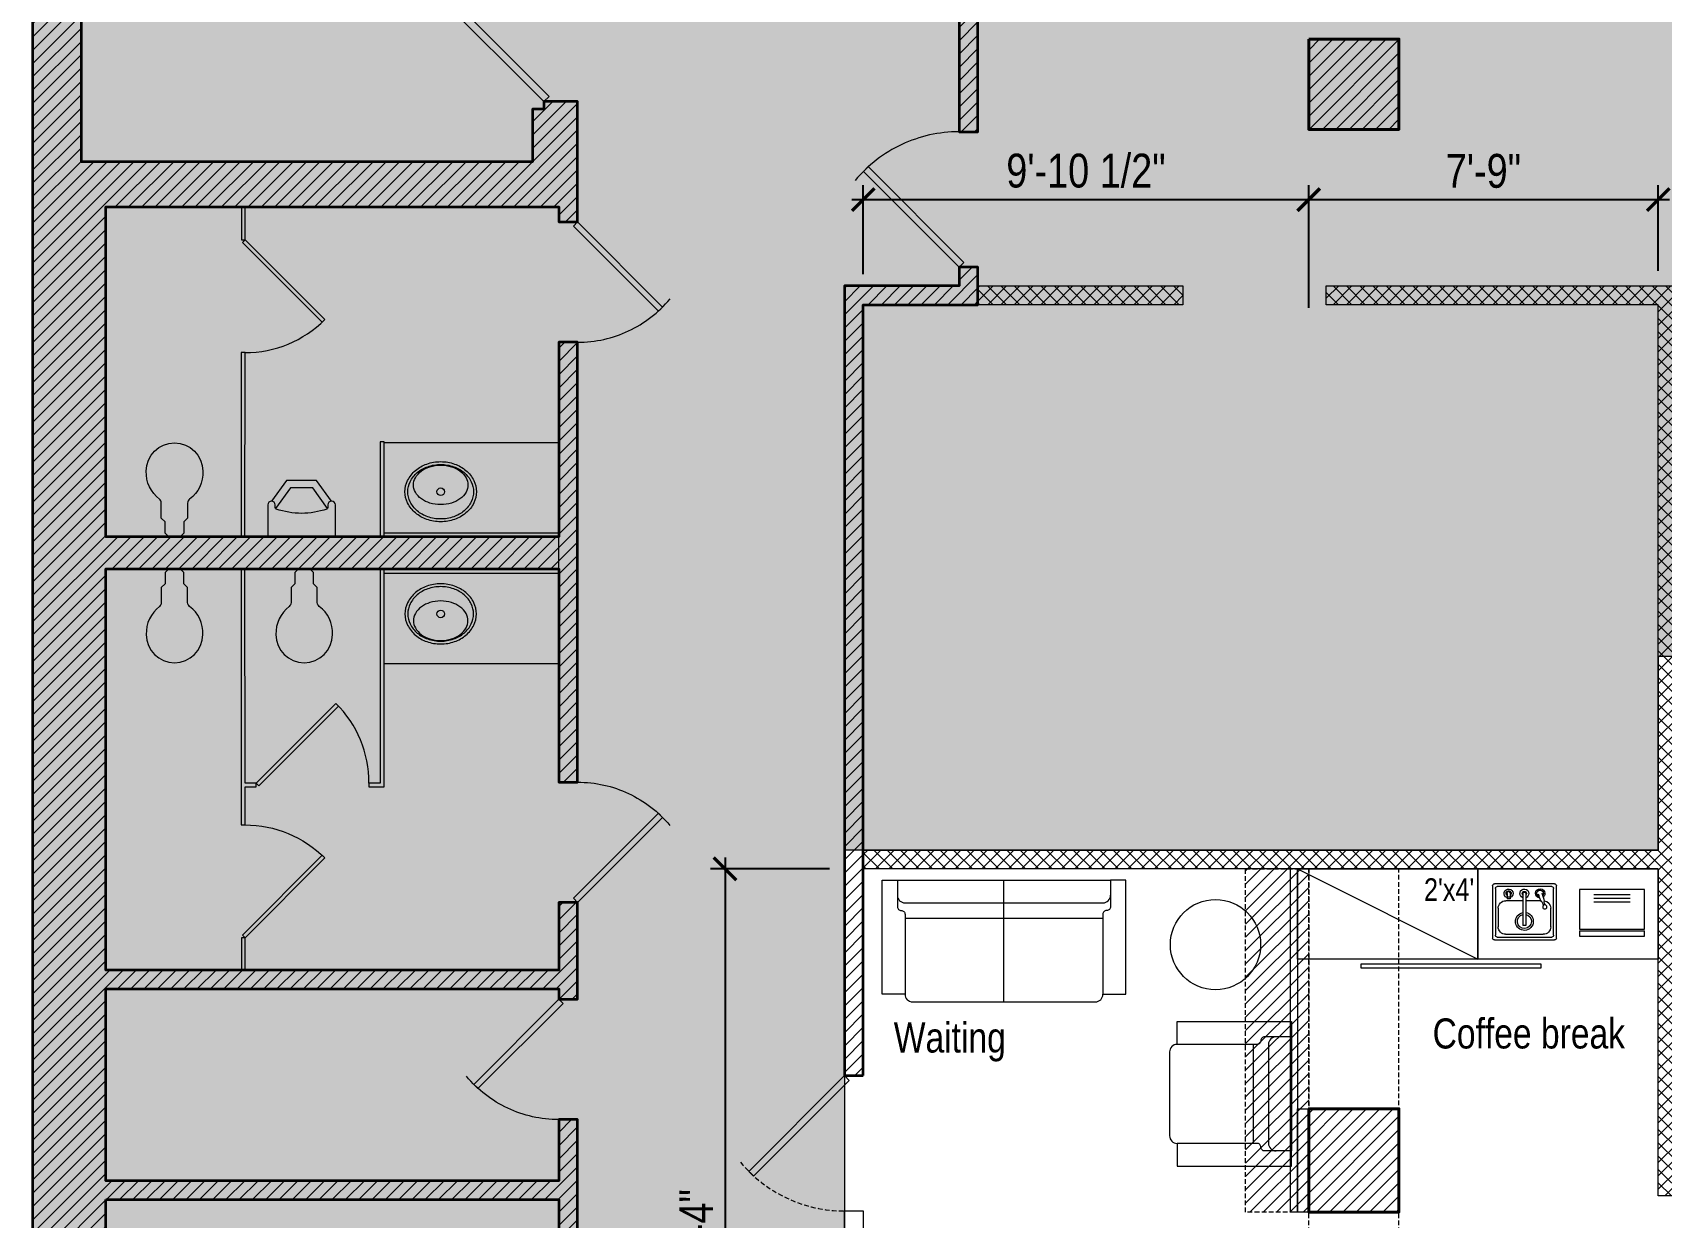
# Model space of a CAD drawing. Header units: inches. Extents: x 2034 to 6496, y 527 to 1995.
# Drawn here: x 4434.4 to 4867.8, y 1391.7 to 1706.8 of the extents above; entities that cross this region are included whole.
import ezdxf

# ---------------------------------------------------------------- set-up
doc = ezdxf.new("R2010")
doc.units = ezdxf.units.IN
doc.header["$LTSCALE"] = 5
doc.header["$MEASUREMENT"] = 0
doc.linetypes.add('HIDDEN', pattern=[0.375, 0.25, -0.125])
doc.layers.get('0').update_dxf_attribs({"linetype": 'CONTINUOUS', "lineweight": 5})
doc.layers.get('DEFPOINTS').update_dxf_attribs({"linetype": 'CONTINUOUS', "lineweight": 5})
for name, color, linetype, lineweight in [('Annotations', 8, 'CONTINUOUS', 5), ('Appliances', 140, 'CONTINUOUS', 9), ('Drywalls', 7, 'CONTINUOUS', 20), ('Framing', 142, 'CONTINUOUS', 13), ('Hatches', 8, 'CONTINUOUS', 5), ('Projections', 157, 'HIDDEN', 5), ('Structure', 7, 'CONTINUOUS', 40), ('Viewed', 156, 'CONTINUOUS', 9), ('Walls', 7, 'CONTINUOUS', 35)]:
    doc.layers.add(name, color=color, linetype=linetype, lineweight=lineweight)
doc.layers.add('Demolished', color=7, linetype='HIDDEN', lineweight=5, true_color=0xfa0000)
doc.layers.add('Zones', color=7, linetype='CONTINUOUS', lineweight=5, true_color=0xe3e3e3, transparency=0.7)
doc.styles.get("Standard").update_dxf_attribs({"font": 'arial.ttf', "width": 0.8})
doc.dimstyles.new('ARCH', dxfattribs={"dimscale": 96, "dimtxt": 0.09375, "dimasz": 0.0625, "dimexe": 0.04, "dimexo": 0.09375, "dimgap": 0.03125, "dimtad": 1, "dimdec": 5, "dimrnd": 0.0625, "dimzin": 3, "dimdsep": 46, "dimlunit": 4, "dimtxsty": 'Standard', "dimblk": 'OBLIQUE', "dimblk1": 'ARCHTICK', "dimblk2": 'ARCHTICK', "dimsah": 1, "dimcen": 0.03125, "dimdle": 0.03125, "dimclrd": 256, "dimclre": 256, "dimclrt": 256, "dimazin": 0, "dimtfac": 1, "dimtmove": 2, "dimatfit": 3, "dimldrblk": 'ARO14', "dimfxl": 0.3, "dimfxlon": 1, "dimfrac": 2, "dimarcsym": 0})
pattern_1 = [(45, (2400, 4e-14), (-1.767767, 1.767767), [])]

# ---------------------------------------------------------------- blocks, each defined once
blk = doc.blocks.new('DR1H45')
at = {"color": 0, "linetype": 'ByBlock', "lineweight": -2}
for p, q in [((-0.5, 0), (0.207, 0.707)), ((-0.465, -0.035), (0.242, 0.672)), ((0.207, 0.707), (0.242, 0.672)), ((-0.5, 0), (-0.465, -0.035))]:
    blk.add_line(p, q, dxfattribs=at)
at = {"layer": 'Projections'}
blk.add_arc((-0.5, 0), 1, 0, 50.1944, dxfattribs=at)
blk = doc.blocks.new('_ArchTick')
at = {"const_width": 0.15}
blk.add_lwpolyline([(-0.5, -0.5), (0.5, 0.5)], dxfattribs=at)
blk = doc.blocks.new('*D62')
at = {"layer": 'Annotations', "lineweight": -2, "transparency": 16777216}
for p, q in [((4655.44, 1642.61), (4655.44, 1666.25)), ((4773.94, 1633.61), (4773.94, 1666.25)), ((4652.44, 1662.41), (4776.94, 1662.41))]:
    blk.add_line(p, q, dxfattribs=at)
at = {"layer": 'DEFPOINTS', "color": 0, "transparency": 16777216}
for p in [(4773.94, 1662.41), (4655.44, 1633.61), (4773.94, 1484.41)]:
    blk.add_point(p, dxfattribs=at)
at = {"layer": 'Annotations', "lineweight": -2, "transparency": 16777216, "xscale": 6, "yscale": 6, "zscale": 6, "rotation": 180}
blk.add_blockref('_ArchTick', (4655.44, 1662.41), dxfattribs=at)
at = {"layer": 'Annotations', "lineweight": -2, "transparency": 16777216, "xscale": 6, "yscale": 6, "zscale": 6}
blk.add_blockref('_ArchTick', (4773.94, 1662.41), dxfattribs=at)
at = {"layer": 'Annotations', "transparency": 16777216, "insert": (4714.69, 1670.06), "char_height": 9, "attachment_point": 5}
blk.add_mtext('9\'-10 1/2"', dxfattribs=at)
blk = doc.blocks.new('_Oblique')
at = {"lineweight": -2}
blk.add_line((-0.5, -0.5), (0.5, 0.5), dxfattribs=at)
blk = doc.blocks.new('ARO14')
blk.add_line((0, 0), (-1.021, 0))
at = {"const_width": 0.0625}
blk.add_lwpolyline([(-0.77, 0.468), (0, 0), (-0.77, -0.468)], dxfattribs=at)
blk = doc.blocks.new('*D64')
at = {"layer": 'Annotations', "lineweight": -2, "transparency": 16777216}
for p, q in [((4618.66, 1487.41), (4618.66, 1285.41)), ((4646.44, 1484.41), (4614.82, 1484.41)), ((4646.44, 1288.41), (4614.82, 1288.41))]:
    blk.add_line(p, q, dxfattribs=at)
at = {"layer": 'DEFPOINTS', "color": 0, "transparency": 16777216}
for p in [(4655.44, 1484.41), (4618.66, 1288.41), (4655.44, 1288.41)]:
    blk.add_point(p, dxfattribs=at)
at = {"layer": 'Annotations', "lineweight": -2, "transparency": 16777216, "xscale": 6, "yscale": 6, "zscale": 6}
for p, rotation in [((4618.66, 1484.41), 90), ((4618.66, 1288.41), 270)]:
    blk.add_blockref('_ArchTick', p, dxfattribs=dict(at, rotation=rotation))
at = {"layer": 'Annotations', "transparency": 16777216, "insert": (4611.06, 1386.41), "char_height": 9, "attachment_point": 5, "rotation": 90}
blk.add_mtext('16\'-4"', dxfattribs=at)
blk = doc.blocks.new('sink')
at = {"color": 0, "linetype": 'ByBlock', "lineweight": -2}
for p, q in [((-8, 0), (8, 0)), ((-8.5, -14.43), (-8.5, -0.5)), ((-7.75, -13.68), (-7.75, -1.25)), ((-7.25, -0.75), (7.25, -0.75)), ((-0.35, -2.56), (-0.35, -11.04)), ((0.4, -2.56), (0.4, -11.04)), ((3.78, -2.56), (3.78, -4.03)), ((3.78, -3.53), (4.65, -3.53)), ((3.78, -4.03), (4.65, -4.03)), ((3.95, -2.21), (3.95, -2.03)), ((3.95, -2.03), (4.48, -2.03)), ((4.48, -2.03), (4.48, -2.22)), ((4.65, -2.56), (4.65, -4.03)), ((7.75, -1.25), (7.75, -13.68)), ((8.5, -0.5), (8.5, -14.43)), ((-7, -11.43), (-7, -6.5)), ((-4.4, -4.5), (-0.35, -4.5)), ((0.4, -4.5), (5, -4.5)), ((4.4, -4.5), (4.53, -4.5)), ((7, -6.5), (7, -11.43)), ((8.01, -14.93), (-8.01, -14.93)), ((7.26, -14.18), (-7.26, -14.18)), ((5.01, -13.43), (-5.01, -13.43))]:
    blk.add_line(p, q, dxfattribs=at)
blk.add_circle((-5.41, -6.13), 0.562, dxfattribs=at)
for centre, radius, start, end in [((-8, -0.5), 0.5, 90, 180), ((-7.25, -1.25), 0.5, 90, 180), ((-4.16, -2.56), 1.25, 274.0491, 180), ((-4.16, -2.56), 1.25, 180, 229.3004), ((-4.16, -2.56), 0.875, 285.1914, 180), ((-4.16, -2.56), 0.875, 180, 218.2315), ((-9.66, -1.63), 6, 332, 349), ((0.03, -2.56), 1.19, 289, 180), ((0.03, -2.56), 1.19, 180, 252), ((0.03, -2.56), 0.562, 0, 180), ((0.03, -2.56), 0.562, 180, 229), ((0.03, -2.56), 0.562, 180, 180.0000027777752), ((0.03, -2.56), 0.375, 0, 180), ((0.03, -2.56), 0.375, 180, 180.0000027777867), ((0.03, -2.56), 0.562, 312, 0), ((4.22, -2.56), 1.19, 291.619, 180), ((4.22, -2.56), 1.19, 180, 248.3818), ((4.22, -2.56), 0.688, 309.5214, 180), ((4.22, -2.56), 0.688, 180, 230.4789), ((4.22, -2.56), 0.438, 126.7879, 180.1371), ((4.22, -2.56), 0.438, 0.003, 52.5133), ((7.25, -1.25), 0.5, 0, 90), ((8, -0.5), 0.5, 0, 90), ((-5, -6.5), 2, 95.6075, 180), ((-6.66, -4.63), 1.44, 318, 357), ((-3.53, -5.75), 1.44, 144, 183), ((0.03, -10), 2.38, 99.0847, 180), ((0.03, -10), 2.38, 180, 80.9152), ((0.03, -10), 1.88, 101.5369, 180), ((0.03, -10), 1.88, 180, 78.463), ((5, -6.5), 2, 0, 90), ((-5, -11.43), 2, 180, 270.4143), ((0.03, -10.25), 0.875, 244.6232, 295.3759), ((5, -11.43), 2, 270.4143, 0), ((-8, -14.43), 0.5, 180, 270), ((-7.25, -13.68), 0.5, 180, 270), ((7.25, -13.68), 0.5, 270, 0), ((8, -14.43), 0.5, 270, 0)]:
    blk.add_arc(centre, radius, start, end, dxfattribs=at)
for centre, major_axis, ratio, start_param, end_param in [((0.83, -5.83), (0, -7.24), 0.84608, 4.223697, 4.555309), ((-11.05, -1.55), (7.58, 0), 0.813102, -0.575959, -0.488692)]:
    blk.add_ellipse(centre, major_axis=major_axis, ratio=ratio, start_param=start_param, end_param=end_param, dxfattribs=at)
blk = doc.blocks.new('storage')
blk.add_line((0, 24), (48, 0))
blk.add_lwpolyline([(0, 0), (0, 24), (48, 24), (48, 0)], close=True)
at = {"layer": 'Annotations', "insert": (33.68, 21.49), "char_height": 6, "width": 60.9989, "attachment_point": 1}
blk.add_mtext("{2'x4'}", dxfattribs=at)
blk = doc.blocks.new('*D70')
at = {"layer": 'Annotations', "lineweight": -2, "transparency": 16777216}
for p, q in [((4773.94, 1633.61), (4773.94, 1666.25)), ((4866.94, 1643.46), (4866.94, 1666.25)), ((4770.94, 1662.41), (4869.94, 1662.41))]:
    blk.add_line(p, q, dxfattribs=at)
at = {"layer": 'DEFPOINTS', "color": 0, "transparency": 16777216}
for p in [(4866.94, 1662.41), (4866.94, 1634.46), (4773.94, 1484.41)]:
    blk.add_point(p, dxfattribs=at)
at = {"layer": 'Annotations', "lineweight": -2, "transparency": 16777216, "xscale": 6, "yscale": 6, "zscale": 6, "rotation": 180}
blk.add_blockref('_ArchTick', (4773.94, 1662.41), dxfattribs=at)
at = {"layer": 'Annotations', "lineweight": -2, "transparency": 16777216, "xscale": 6, "yscale": 6, "zscale": 6}
blk.add_blockref('_ArchTick', (4866.94, 1662.41), dxfattribs=at)
at = {"layer": 'Annotations', "transparency": 16777216, "insert": (4820.44, 1670), "char_height": 9, "attachment_point": 5}
blk.add_mtext('7\'-9"', dxfattribs=at)

msp = doc.modelspace()

# ---------------------------------------------------------------- hatches: boundary and pattern name
at = {"layer": 'Demolished'}
h = msp.add_hatch(dxfattribs=at)
h.set_pattern_fill('ANSI31', color=256, scale=20, style=0)
h.set_pattern_definition(pattern_1)
h.paths.add_polyline_path([(4757.156641, 1393.100537), (4773.943411, 1393.100537), (4773.943411, 1484.407518), (4757.156641, 1484.407518)])
at = {"layer": 'Hatches'}
h = msp.add_hatch(dxfattribs=at)
h.set_pattern_fill('ANSI31', color=256, scale=20, style=0)
h.set_pattern_definition(pattern_1)
h.paths.add_polyline_path([(4451.443411, 776.975537), (4451.443411, 847.100537), (4469.76143, 847.100537), (4469.76143, 872.964498), (4579.443411, 872.964498), (4579.443411, 1026.714498), (4609.943411, 1026.714498), (4609.943411, 1031.714498), (4579.443411, 1031.714498), (4579.443411, 1068.964498), (4570.443411, 1068.964498), (4570.443411, 1066.964498), (4567.443411, 1066.964498), (4567.443411, 886.214498), (4447.443411, 886.214498), (4447.443411, 1117.214498), (4567.443411, 1117.214498), (4567.443411, 1110.964498), (4570.443411, 1110.964498), (4570.443411, 1108.964498), (4579.443411, 1108.964498), (4579.443411, 1126.464498), (4540.443411, 1126.464498), (4540.443411, 1152.964498), (4532.443411, 1152.964498), (4532.443411, 1128.964498), (4448.443411, 1128.964498), (4448.443411, 1323.464498), (4532.443411, 1323.464498), (4532.443411, 1303.964498), (4540.443411, 1303.964498), (4540.443411, 1321.714498), (4579.443411, 1321.714498), (4579.443411, 1417.714498), (4574.443411, 1417.714498), (4574.443411, 1401.464498), (4453.943411, 1401.464498), (4453.943411, 1452.464498), (4574.443411, 1452.464498), (4574.443411, 1449.714498), (4579.443411, 1449.714498), (4579.443411, 1475.464498), (4574.443411, 1475.464498), (4574.443411, 1457.464498), (4453.943411, 1457.464498), (4453.943411, 1564.214498), (4574.443411, 1564.214498), (4574.443411, 1507.464498), (4579.443411, 1507.464498), (4579.443411, 1624.464498), (4574.443411, 1624.464498), (4574.443411, 1572.714498), (4453.943411, 1572.714498), (4453.943411, 1660.464498), (4574.443411, 1660.464498), (4574.443411, 1656.464498), (4579.443411, 1656.464498), (4579.443411, 1688.464498), (4570.443411, 1688.464498), (4570.443411, 1686.464498), (4567.443411, 1686.464498), (4567.443411, 1672.464498), (4447.443411, 1672.464498), (4447.443411, 1914.464498), (4567.443411, 1914.464498), (4567.443411, 1730.464498), (4570.443411, 1730.464498), (4570.443411, 1728.464498), (4579.443411, 1728.464498), (4579.443411, 1746.464498), (4611.193411, 1746.464498), (4611.193411, 1754.464498), (4579.443411, 1754.464498), (4579.443411, 1855.464498), (4677.943411, 1855.464498), (4677.943411, 1754.464498), (4659.193411, 1754.464498), (4659.193411, 1746.464498), (4680.943411, 1746.464498), (4680.943411, 1680.464498), (4685.943411, 1680.464498), (4685.943411, 1746.464498), (4685.943411, 1870.714498), (4609.193411, 1870.714498), (4609.193411, 1881.714498), (4578.193411, 1881.714498), (4578.193411, 1922.464498), (4549.943411, 1922.464498), (4549.943411, 1966.214498), (4566.943411, 1966.214498), (4566.943411, 1992.214498), (4563.76143, 1995.396479), (4539.76143, 1995.396479), (4536.57945, 1992.214498), (4536.57945, 1924.214498), (4437.975896, 1924.214498), (4434.440363, 1920.678964), (4434.440363, 600.701042), (4437.622343, 597.519062), (4461.622343, 597.519062), (4464.804324, 600.701042), (4464.804324, 634.304596), (4451.443411, 634.304596), (4451.443411, 771.975537)])
h.paths.add_polyline_path([(4453.943411, 1396.464498), (4574.443411, 1396.464498), (4574.443411, 1336.464498), (4453.943411, 1336.464498)], flags=16)
h = msp.add_hatch(dxfattribs=at)
h.set_pattern_fill('ANSI37', color=256, scale=20, style=0)
h.set_pattern_definition([(45, (2400, 4e-14), (-1.767767, 1.767767), []), (135, (2400, 4e-14), (-1.767767, -1.767767), [])])
h.paths.add_polyline_path([(5029.943411, 1681.100537), (5029.943411, 1633.907518), (5107.943411, 1633.907518), (5107.943411, 1704.254028), (5111.943411, 1704.254028), (5111.943411, 1633.907518), (5257.443411, 1633.907518), (5257.443411, 1628.907518), (5029.943411, 1628.907518), (5029.943411, 1535.907518), (4958.937891, 1535.907518), (4871.943411, 1535.907518), (4871.943411, 1402.407518), (4875.943411, 1402.407518), (4875.943411, 1397.407518), (4866.943411, 1397.407518), (4866.943411, 1484.407518), (4655.443411, 1484.407518), (4655.443411, 1489.407518), (4866.943411, 1489.407518), (4866.943411, 1634.464498), (4778.625391, 1634.464498), (4778.625391, 1639.464498), (4963.943411, 1639.464498), (4963.943411, 1634.464498), (4871.943411, 1634.464498), (4871.943411, 1540.907518), (5024.943411, 1540.907518), (5024.943411, 1634.464498), (4999.943411, 1634.464498), (4999.943411, 1642.464498), (5004.943411, 1642.464498), (5004.943411, 1639.464498), (5026.943411, 1639.464498), (5026.943411, 1677.464498), (5004.943411, 1677.464498), (5004.943411, 1674.464498), (4999.943411, 1674.464498), (4999.943411, 1705.100537), (5005.943411, 1705.100537), (5005.943411, 1681.100537)])
h.paths.add_polyline_path([(4685.943411, 1639.464498), (4740.443411, 1639.464498), (4740.443411, 1634.464498), (4685.943411, 1634.464498)], flags=17)
h.paths.add_polyline_path([(4958.307372, 1397.407518), (4957.943411, 1397.407518), (4957.943411, 1402.407518), (4958.307372, 1402.407518)], flags=17)
h = msp.add_hatch(dxfattribs=at)
h.set_pattern_fill('ANSI31', color=256, scale=20, style=0)
h.set_pattern_definition(pattern_1)
h.paths.add_polyline_path([(4773.943411, 1705.100537), (4797.943411, 1705.100537), (4797.943411, 1681.100537), (4773.943411, 1681.100537)])
h = msp.add_hatch(dxfattribs=at)
h.set_pattern_fill('ANSI31', color=256, scale=20, style=0)
h.set_pattern_definition(pattern_1)
h.paths.add_polyline_path([(4655.443411, 1429.407518), (4655.443411, 1493.407518), (4655.443411, 1634.464498), (4685.943411, 1634.464498), (4685.943411, 1644.464498), (4680.943411, 1644.464498), (4680.943411, 1639.464498), (4650.443411, 1639.464498), (4650.443411, 1429.407518)])
h = msp.add_hatch(dxfattribs=at)
h.set_pattern_fill('ANSI31', color=256, scale=20, style=0)
h.set_pattern_definition(pattern_1)
h.paths.add_polyline_path([(4773.943411, 1420.600537), (4797.943411, 1420.600537), (4797.943411, 1393.100537), (4773.943411, 1393.100537)])
at = {"layer": 'Zones'}
msp.add_hatch(color=256, dxfattribs=at).paths.add_polyline_path([(4434.440363, 1920.678964), (4437.975896, 1924.214498), (4536.57945, 1924.214498), (4536.57945, 1992.214498), (4539.76143, 1995.396479), (4563.76143, 1995.396479), (4566.943411, 1992.214498), (4770.76143, 1992.214498), (4773.943411, 1995.396479), (4797.943411, 1995.396479), (4801.125391, 1992.214498), (5002.76143, 1992.214498), (5005.943411, 1995.396479), (5029.943411, 1995.396479), (5033.125391, 1992.214498), (5234.76143, 1992.214498), (5237.943411, 1995.396479), (5261.943411, 1995.396479), (5265.125391, 1992.214498), (5265.125391, 1926.714498), (5261.943411, 1923.532518), (5261.943411, 1708.282518), (5265.125391, 1705.100537), (5265.125391, 1681.100537), (5261.943411, 1677.918557), (5261.943411, 1633.907518), (5024.943411, 1633.907518), (5024.943411, 1540.907518), (4866.943411, 1540.907518), (4866.943411, 1489.407518), (4650.443411, 1489.407518), (4650.443411, 1283.407518), (5261.943411, 1283.407518), (5261.943411, 1132.282518), (5265.125391, 1129.100537), (5265.125391, 1105.100537), (5261.943411, 1101.918557), (5261.943411, 844.282518), (5265.125391, 841.100537), (5265.125391, 817.100537), (5261.943411, 813.918557), (5261.943411, 529.986576), (5033.125391, 529.986576), (5029.943411, 526.804596), (5005.943411, 526.804596), (5002.76143, 529.986576), (4801.125391, 529.986576), (4797.943411, 526.804596), (4773.943411, 526.804596), (4770.76143, 529.986576), (4566.943411, 529.986576), (4563.76143, 526.804596), (4539.76143, 526.804596), (4536.57945, 529.986576), (4536.57945, 597.872615), (4527.505911, 597.872615), (4524.32393, 601.054596), (4464.804324, 601.054596), (4461.622343, 597.519062), (4437.622343, 597.519062), (4434.440363, 600.701042)])

# ---------------------------------------------------------------- linework, layer by layer
at = {"layer": 'Appliances'}
for p, q in [((4520.99791, 1572.714498), (4520.99791, 1572.714498)), ((4520.99791, 1572.714498), (4520.99791, 1572.714498)), ((4520.99791, 1572.714498), (4520.99791, 1572.714498)), ((4520.99791, 1572.714498), (4520.99791, 1572.714498)), ((4520.99791, 1572.714498), (4520.99791, 1572.714498)), ((4520.99791, 1572.714498), (4520.99791, 1572.714498)), ((4520.99791, 1572.714498), (4520.99791, 1572.714498)), ((4520.99791, 1572.714498), (4520.99791, 1572.714498)), ((4520.99791, 1572.714498), (4520.99791, 1572.714498)), ((4520.99791, 1572.714498), (4520.99791, 1572.714498)), ((4521.693411, 1564.214498), (4521.693411, 1564.214498)), ((4521.693411, 1564.214498), (4521.693411, 1564.214498)), ((4521.693411, 1564.214498), (4521.693411, 1564.214498)), ((4521.693411, 1564.214498), (4521.693411, 1564.214498)), ((4521.693411, 1564.214498), (4521.693411, 1564.214498)), ((4521.693411, 1564.214498), (4521.693411, 1564.214498)), ((4521.693411, 1564.214498), (4521.693411, 1564.214498)), ((4521.693411, 1564.214498), (4521.693411, 1564.214498)), ((4521.693411, 1564.214498), (4521.693411, 1564.214498)), ((4521.693411, 1564.214498), (4521.693411, 1564.214498))]:
    msp.add_line(p, q, dxfattribs=at)
for points in [[(4468.19341, 1582.714498, -0.2409608136), (4464.693411, 1590.214498, -1), (4479.693411, 1590.214498, -0.2596783607), (4476.193411, 1582.714498, 0.2360679759), (4475.693411, 1581.714498), (4475.693411, 1577.714498), (4474.693411, 1576.714498), (4474.693411, 1573.714498), (4473.693411, 1572.714498), (4470.693411, 1572.714498), (4469.693411, 1573.714498), (4469.693411, 1576.714498), (4468.693411, 1577.714498), (4468.693411, 1581.714498, 0.2360679759), (4468.193411, 1582.714498)], [(4468.19341, 1554.214499, 0.2409608136), (4464.693411, 1546.714498, 1), (4479.693411, 1546.714498, 0.2596783607), (4476.193411, 1554.214498, -0.2360679759), (4475.693411, 1555.214498), (4475.693411, 1559.214498), (4474.693411, 1560.214498), (4474.693411, 1563.214498), (4473.693411, 1564.214498), (4470.693411, 1564.214498), (4469.693411, 1563.214498), (4469.693411, 1560.214498), (4468.693411, 1559.214498), (4468.693411, 1555.214498, -0.2360679759), (4468.193411, 1554.214498)], [(4502.69341, 1554.214499, 0.2409608136), (4499.193411, 1546.714498, 1), (4514.193411, 1546.714498, 0.2596783607), (4510.693411, 1554.214498, -0.2360679759), (4510.193411, 1555.214498), (4510.193411, 1559.214498), (4509.193411, 1560.214498), (4509.193411, 1563.214498), (4508.193411, 1564.214498), (4505.193411, 1564.214498), (4504.193411, 1563.214498), (4504.193411, 1560.214498), (4503.193411, 1559.214498), (4503.193411, 1555.214498, -0.2360679759), (4502.693411, 1554.214498)]]:
    msp.add_lwpolyline(points, format="xyb", dxfattribs=at)
at = {"layer": 'Appliances', "elevation": 34}
for points in [[(4543.017294, 1576.714498, -0.0841013365), (4539.311386, 1577.342282, -0.0913219305), (4536.299779, 1579.057644, -0.1038140656), (4534.212879, 1581.724401, -0.1147824922), (4533.517294, 1584.714498, -0.1147824922), (4534.212879, 1587.704595, -0.1038140656), (4536.299779, 1590.371353, -0.0913219305), (4539.311386, 1592.086714, -0.0841013365), (4543.017294, 1592.714498, -0.0841013365), (4546.723201, 1592.086714, -0.0913219305), (4549.734808, 1590.371353, -0.1038140656), (4551.821708, 1587.704595, -0.1147824922), (4552.517294, 1584.714498, -0.1147824922), (4551.821708, 1581.724401, -0.1038140656), (4549.734808, 1579.057644, -0.0913219305), (4546.723201, 1577.342282, -0.0841013365)], [(4543.017294, 1577.464498, -0.0841013365), (4539.558398, 1578.050438, -0.0913219305), (4536.782881, 1579.631327, -0.1038140656), (4534.885872, 1582.055432, -0.1147824922), (4534.267294, 1584.714498, -0.1147824922), (4534.885872, 1587.373565, -0.1038140656), (4536.782881, 1589.797669, -0.0913219305), (4539.558398, 1591.378559, -0.0841013365), (4543.017294, 1591.964498, -0.0841013365), (4546.476189, 1591.378559, -0.0913219305), (4549.251706, 1589.797669, -0.1038140656), (4551.148715, 1587.373565, -0.1147824922), (4551.767294, 1584.714498, -0.1147824922), (4551.148715, 1582.055432, -0.1038140656), (4549.251706, 1579.631327, -0.0913219305), (4546.476189, 1578.050438, -0.0841013365)], [(4543.017294, 1581.273544, -0.073018178), (4540.150687, 1581.694417, -0.0840572237), (4537.890769, 1582.812052, -0.1065116189), (4536.276326, 1584.610349, -0.1305731787), (4535.767294, 1586.526338, -0.1305731787), (4536.276326, 1588.442327, -0.1065116189), (4537.890769, 1590.240624, -0.0840572237), (4540.150687, 1591.358259, -0.073018178), (4543.017294, 1591.779132, -0.073018178), (4545.8839, 1591.358259, -0.0840572237), (4548.143818, 1590.240624, -0.1065116189), (4549.758261, 1588.442327, -0.1305731787), (4550.267294, 1586.526338, -0.1305731787), (4549.758261, 1584.610349, -0.1065116189), (4548.143818, 1582.812052, -0.0840572237), (4545.8839, 1581.694417, -0.073018178)], [(4543.017294, 1560.214498, 0.0841013365), (4539.311386, 1559.586714, 0.0913219305), (4536.299779, 1557.871353, 0.1038140656), (4534.212879, 1555.204595, 0.1147824922), (4533.517294, 1552.214498, 0.1147824922), (4534.212879, 1549.224401, 0.1038140656), (4536.299779, 1546.557644, 0.0913219305), (4539.311386, 1544.842282, 0.0841013365), (4543.017294, 1544.214498, 0.0841013365), (4546.723201, 1544.842282, 0.0913219305), (4549.734808, 1546.557644, 0.1038140656), (4551.821708, 1549.224401, 0.1147824922), (4552.517294, 1552.214498, 0.1147824922), (4551.821708, 1555.204595, 0.1038140656), (4549.734808, 1557.871353, 0.0913219305), (4546.723201, 1559.586714, 0.0841013365)], [(4543.017294, 1559.464498, 0.0841013365), (4539.558398, 1558.878559, 0.0913219305), (4536.782881, 1557.297669, 0.1038140656), (4534.885872, 1554.873565, 0.1147824922), (4534.267294, 1552.214498, 0.1147824922), (4534.885872, 1549.555432, 0.1038140656), (4536.782881, 1547.131327, 0.0913219305), (4539.558398, 1545.550438, 0.0841013365), (4543.017294, 1544.964498, 0.0841013365), (4546.476189, 1545.550438, 0.0913219305), (4549.251706, 1547.131327, 0.1038140656), (4551.148715, 1549.555432, 0.1147824922), (4551.767294, 1552.214498, 0.1147824922), (4551.148715, 1554.873565, 0.1038140656), (4549.251706, 1557.297669, 0.0913219305), (4546.476189, 1558.878559, 0.0841013365)], [(4543.017294, 1555.655452, 0.073018178), (4540.150687, 1555.234579, 0.0840572237), (4537.890769, 1554.116944, 0.1065116189), (4536.276326, 1552.318648, 0.1305731787), (4535.767294, 1550.402658, 0.1305731787), (4536.276326, 1548.486669, 0.1065116189), (4537.890769, 1546.688372, 0.0840572237), (4540.150687, 1545.570737, 0.073018178), (4543.017294, 1545.149865, 0.073018178), (4545.8839, 1545.570737, 0.0840572237), (4548.143818, 1546.688372, 0.1065116189), (4549.758261, 1548.486669, 0.1305731787), (4550.267294, 1550.402658, 0.1305731787), (4549.758261, 1552.318648, 0.1065116189), (4548.143818, 1554.116944, 0.0840572237), (4545.8839, 1555.234579, 0.073018178)]]:
    msp.add_lwpolyline(points, format="xyb", close=True, dxfattribs=at)
at = {"layer": 'Appliances'}
for points in [[(4513.99791, 1582.214498), (4509.99791, 1587.714498), (4501.99791, 1587.714498), (4497.99791, 1582.214498)], [(4512.934025, 1580.276972), (4508.97946, 1585.714498), (4503.016359, 1585.714498), (4499.061794, 1580.276972)]]:
    msp.add_lwpolyline(points, dxfattribs=at)
msp.add_lwpolyline([(4512.99791, 1581.214498), (4512.99791, 1580.492726, -0.317923324), (4512.733613, 1580.119078, -0.1714119189), (4499.262206, 1580.119078, -0.317923324), (4498.99791, 1580.492726), (4498.99791, 1581.214498, 1), (4496.99791, 1581.214498), (4496.99791, 1572.714498), (4514.99791, 1572.714498), (4514.99791, 1581.214498, 1)], format="xyb", close=True, dxfattribs=at)
for centre in [(4543.017294, 1584.714498, 34), (4543.017294, 1552.214498, 34)]:
    msp.add_circle(centre, 1, dxfattribs=at)
at = {"layer": 'DEFPOINTS', "color": 7, "lineweight": 0}
for p, q in [((4457.193411, 1572.714498), (4457.193411, 1572.714498)), ((4457.193411, 1572.714498), (4457.193411, 1572.714498)), ((4457.193411, 1572.714498), (4457.193411, 1572.714498)), ((4457.193411, 1572.714498), (4457.193411, 1572.714498)), ((4457.193411, 1572.714498), (4457.193411, 1572.714498)), ((4457.193411, 1572.714498), (4457.193411, 1572.714498)), ((4457.193411, 1572.714498), (4457.193411, 1572.714498)), ((4457.193411, 1572.714498), (4457.193411, 1572.714498)), ((4457.193411, 1572.714498), (4457.193411, 1572.714498)), ((4457.193411, 1572.714498), (4457.193411, 1572.714498)), ((4487.193411, 1572.714498), (4487.193411, 1572.714498)), ((4487.193411, 1572.714498), (4487.193411, 1572.714498)), ((4487.193411, 1572.714498), (4487.193411, 1572.714498)), ((4487.193411, 1572.714498), (4487.193411, 1572.714498)), ((4487.193411, 1572.714498), (4487.193411, 1572.714498)), ((4487.193411, 1572.714498), (4487.193411, 1572.714498)), ((4487.193411, 1572.714498), (4487.193411, 1572.714498)), ((4487.193411, 1572.714498), (4487.193411, 1572.714498)), ((4487.193411, 1572.714498), (4487.193411, 1572.714498)), ((4487.193411, 1572.714498), (4487.193411, 1572.714498)), ((4490.99791, 1572.714498), (4490.99791, 1572.714498)), ((4490.99791, 1572.714498), (4490.99791, 1572.714498)), ((4490.99791, 1572.714498), (4490.99791, 1572.714498)), ((4490.99791, 1572.714498), (4490.99791, 1572.714498)), ((4490.99791, 1572.714498), (4490.99791, 1572.714498)), ((4490.99791, 1572.714498), (4490.99791, 1572.714498)), ((4490.99791, 1572.714498), (4490.99791, 1572.714498)), ((4490.99791, 1572.714498), (4490.99791, 1572.714498)), ((4490.99791, 1572.714498), (4490.99791, 1572.714498)), ((4490.99791, 1572.714498), (4490.99791, 1572.714498)), ((4457.193411, 1564.214498), (4457.193411, 1564.214498)), ((4457.193411, 1564.214498), (4457.193411, 1564.214498)), ((4457.193411, 1564.214498), (4457.193411, 1564.214498)), ((4457.193411, 1564.214498), (4457.193411, 1564.214498)), ((4457.193411, 1564.214498), (4457.193411, 1564.214498)), ((4457.193411, 1564.214498), (4457.193411, 1564.214498)), ((4457.193411, 1564.214498), (4457.193411, 1564.214498)), ((4457.193411, 1564.214498), (4457.193411, 1564.214498)), ((4457.193411, 1564.214498), (4457.193411, 1564.214498)), ((4457.193411, 1564.214498), (4457.193411, 1564.214498)), ((4487.193411, 1564.214498), (4487.193411, 1564.214498)), ((4487.193411, 1564.214498), (4487.193411, 1564.214498)), ((4487.193411, 1564.214498), (4487.193411, 1564.214498)), ((4487.193411, 1564.214498), (4487.193411, 1564.214498)), ((4487.193411, 1564.214498), (4487.193411, 1564.214498)), ((4487.193411, 1564.214498), (4487.193411, 1564.214498)), ((4487.193411, 1564.214498), (4487.193411, 1564.214498)), ((4487.193411, 1564.214498), (4487.193411, 1564.214498)), ((4487.193411, 1564.214498), (4487.193411, 1564.214498)), ((4487.193411, 1564.214498), (4487.193411, 1564.214498)), ((4491.693411, 1564.214498), (4491.693411, 1564.214498)), ((4491.693411, 1564.214498), (4491.693411, 1564.214498)), ((4491.693411, 1564.214498), (4491.693411, 1564.214498)), ((4491.693411, 1564.214498), (4491.693411, 1564.214498)), ((4491.693411, 1564.214498), (4491.693411, 1564.214498)), ((4491.693411, 1564.214498), (4491.693411, 1564.214498)), ((4491.693411, 1564.214498), (4491.693411, 1564.214498)), ((4491.693411, 1564.214498), (4491.693411, 1564.214498)), ((4491.693411, 1564.214498), (4491.693411, 1564.214498)), ((4491.693411, 1564.214498), (4491.693411, 1564.214498))]:
    msp.add_line(p, q, dxfattribs=at)
at = {"layer": 'Demolished'}
msp.add_lwpolyline([(4773.943411, 1393.100537), (4757.156641, 1393.100537), (4757.156641, 1484.407518), (4773.943411, 1484.407518)], close=True, dxfattribs=at)
at = {"layer": 'Drywalls', "flags": 128}
msp.add_lwpolyline([(4875.943411, 1397.407518), (4866.943411, 1397.407518), (4866.943411, 1484.407518), (4655.443411, 1484.407518), (4655.443411, 1489.407518), (4866.943411, 1489.407518), (4866.943411, 1634.464498), (4778.625391, 1634.464498), (4778.625391, 1639.464498), (4963.943411, 1639.464498)], dxfattribs=at)
at = {"layer": 'Drywalls'}
for points in [[(4685.943411, 1639.464498), (4740.443411, 1639.464498), (4740.443411, 1634.464498), (4685.943411, 1634.464498)], [(4773.943411, 1420.600537), (4773.943411, 1393.100537), (4770.943411, 1393.100537), (4770.943411, 1420.600537)]]:
    msp.add_lwpolyline(points, close=True, dxfattribs=at)
at = {"layer": 'Framing', "color": 142, "linetype": 'Continuous'}
for p, q in [((4489.991489, 1660.464772), (4489.986695, 1651.714773)), ((4490.991488, 1660.464224), (4489.991489, 1660.464772)), ((4490.986694, 1651.714225), (4490.991488, 1660.464224)), ((4489.986695, 1651.714773), (4490.986694, 1651.714225)), ((4489.970258, 1621.714778), (4489.943411, 1572.714772)), ((4490.970258, 1621.71423), (4489.970258, 1621.714778)), ((4490.943411, 1572.714224), (4490.970258, 1621.71423)), ((4527.943411, 1598.003173), (4526.943411, 1598.003173)), ((4526.943411, 1598.003173), (4526.943411, 1572.714498)), ((4527.943411, 1572.714498), (4527.943411, 1598.003173)), ((4489.943411, 1572.714772), (4490.943411, 1572.714224)), ((4526.943411, 1572.714498), (4527.943411, 1572.714498)), ((4490.937658, 1564.214736), (4489.937658, 1564.214261)), ((4489.937658, 1564.214261), (4489.964957, 1506.713796)), ((4490.964719, 1507.214498), (4490.937658, 1564.214736)), ((4527.943411, 1564.214498), (4526.943411, 1564.214498)), ((4526.943411, 1564.214498), (4526.943411, 1507.214498)), ((4527.943411, 1506.214498), (4527.943411, 1564.214498)), ((4489.964957, 1506.713796), (4489.970001, 1496.089255)), ((4493.943411, 1507.214498), (4490.964719, 1507.214498)), ((4490.965194, 1506.214498), (4493.943411, 1506.214498)), ((4490.970001, 1496.08973), (4490.965194, 1506.214498)), ((4493.943411, 1506.214498), (4493.943411, 1507.214498)), ((4523.943411, 1507.214498), (4523.943411, 1506.214498)), ((4526.943411, 1507.214498), (4523.943411, 1507.214498)), ((4523.943411, 1506.214498), (4527.943411, 1506.214498)), ((4489.970001, 1496.089255), (4490.970001, 1496.08973)), ((4490.984243, 1466.089734), (4489.984243, 1466.089259)), ((4489.984243, 1466.089259), (4489.988338, 1457.464261)), ((4490.988338, 1457.464736), (4490.984243, 1466.089734)), ((4489.988338, 1457.464261), (4490.988338, 1457.464736))]:
    msp.add_line(p, q, dxfattribs=at)
at = {"layer": 'Framing'}
for p, q in [((4768.996907, 1484.407518), (4768.996907, 1393.100537)), ((4770.943411, 1484.407518), (4770.943411, 1393.100537)), ((4650.443411, 1429.407518), (4624.987567, 1403.951674)), ((4651.716203, 1428.134726), (4626.260359, 1402.678881)), ((4650.443411, 1429.407518), (4651.716203, 1428.134726)), ((4624.987567, 1403.951674), (4626.260359, 1402.678881)), ((4770.943411, 1393.100537), (4768.996907, 1393.100537))]:
    msp.add_line(p, q, dxfattribs=at)
at = {"layer": 'Framing', "color": 142, "linetype": 'Continuous'}
for points in [[(4490.986694, 1651.714225), (4490.2792, 1651.007506), (4511.480778, 1629.782683), (4512.188272, 1630.489402)], [(4490.986694, 1651.714225), (4490.2792, 1651.007506), (4511.480778, 1629.782683), (4512.188272, 1630.489402)], [(4490.986694, 1651.714225), (4490.2792, 1651.007506), (4511.480778, 1629.782683), (4512.188272, 1630.489402)], [(4493.943411, 1507.214498), (4494.650518, 1506.507391), (4515.863721, 1527.720595), (4515.156614, 1528.427702)], [(4490.984243, 1466.089734), (4490.276801, 1466.796505), (4511.479931, 1488.019777), (4512.187373, 1487.313006)], [(4490.984243, 1466.089734), (4490.276801, 1466.796505), (4511.479931, 1488.019777), (4512.187373, 1487.313006)], [(4490.984243, 1466.089734), (4490.276801, 1466.796505), (4511.479931, 1488.019777), (4512.187373, 1487.313006)]]:
    msp.add_lwpolyline(points, close=True, dxfattribs=at)
at = {"layer": 'Framing'}
msp.add_lwpolyline([(4650.443411, 1393.407518), (4655.443411, 1393.407518), (4655.443411, 1388.407518), (4650.443411, 1388.407518)], close=True, dxfattribs=at)
at = {"layer": 'Framing', "color": 142, "linetype": 'Continuous'}
for centre, start, end in [((4490.986694, 1651.714225), 269.96860806, 314.96860806), ((4490.986694, 1651.714225), 269.96860806, 314.96860806), ((4490.986694, 1651.714225), 269.96860806, 314.96860806), ((4493.943411, 1507.214498), 0, 45)]:
    msp.add_arc(centre, 30, start, end, dxfattribs=at)
at = {"layer": 'Framing', "color": 142, "linetype": 'Continuous', "extrusion": (0, 0, -1)}
msp.add_arc((-4490.984243, 1466.089734), 30, 89.97279855, 134.97279855, dxfattribs=at)
msp.add_arc((-4490.984243, 1466.089734), 30, 89.97279855, 134.97279855, dxfattribs=at)
msp.add_arc((-4490.984243, 1466.089734), 30, 89.97279855, 134.97279855, dxfattribs=at)
at = {"layer": 'Projections'}
for p, q in [((4773.943411, 1288.407518), (4773.943411, 1484.407518)), ((4797.943411, 1288.407518), (4797.943411, 1484.407518))]:
    msp.add_line(p, q, dxfattribs=at)
msp.add_arc((4650.443411, 1429.407518), 36, 219.80557109, 270, dxfattribs=at)
at = {"layer": 'Structure'}
for points in [[(4773.943411, 1705.100537), (4797.943411, 1705.100537), (4797.943411, 1681.100537), (4773.943411, 1681.100537)], [(4773.943411, 1420.600537), (4797.943411, 1420.600537), (4797.943411, 1393.100537), (4773.943411, 1393.100537)]]:
    msp.add_lwpolyline(points, close=True, dxfattribs=at)
at = {"layer": 'Viewed', "color": 156, "linetype": 'Continuous'}
for p, q in [((4574.443411, 1597.714498), (4527.943411, 1597.714498)), ((4574.443411, 1539.044426), (4574.443411, 1597.714498)), ((4574.443411, 1573.714498), (4527.943411, 1573.714498)), ((4527.943411, 1572.714498), (4574.443411, 1572.714498)), ((4527.943411, 1563.044426), (4574.443411, 1563.044426)), ((4574.605021, 1564.044426), (4528.105021, 1564.044426)), ((4527.943411, 1539.044426), (4574.443411, 1539.044426))]:
    msp.add_line(p, q, dxfattribs=at)
at = {"layer": 'Viewed'}
for p, q in [((4849.784183, 1477.59642), (4859.453548, 1477.59642)), ((4849.784183, 1476.635489), (4859.453548, 1476.635489)), ((4849.784183, 1475.674558), (4859.453548, 1475.674558)), ((4845.985503, 1468.322838), (4863.252227, 1468.322838)), ((4845.985503, 1467.900028), (4863.252227, 1467.900028))]:
    msp.add_line(p, q, dxfattribs=at)
for points in [[(4866.943411, 1484.407518), (4866.943411, 1460.407518), (4818.943411, 1460.407518), (4818.943411, 1484.407518)], [(4835.805446, 1458.061495), (4835.805446, 1459.077737), (4787.805446, 1459.077737), (4787.805446, 1458.061495)]]:
    msp.add_lwpolyline(points, close=True, dxfattribs=at)
for points in [[(4666.545561, 1472.307925), (4666.545561, 1451.045425), (4660.470561, 1451.045425), (4660.470561, 1481.420425), (4664.520561, 1481.420425), (4664.520561, 1474.332925, 0.4142135624), (4665.533061, 1473.320425, -0.4142135624)], [(4719.195561, 1472.307925), (4719.195561, 1451.045425), (4725.270561, 1451.045425), (4725.270561, 1481.420425), (4721.220561, 1481.420425), (4721.220561, 1474.332925, -0.4142135624), (4720.208061, 1473.320425, 0.4142135624)], [(4760.211839, 1437.722961), (4738.949339, 1437.722961), (4738.949339, 1443.797961), (4769.324339, 1443.797961), (4769.324339, 1439.747961), (4762.236839, 1439.747961, 0.4142135624), (4761.224339, 1438.735461, -0.4142135624)], [(4760.211839, 1411.397961), (4738.949339, 1411.397961), (4738.949339, 1405.322961), (4769.324339, 1405.322961), (4769.324339, 1409.372961), (4762.236839, 1409.372961, -0.4142135624), (4761.224339, 1410.385461, 0.4142135624)]]:
    msp.add_lwpolyline(points, format="xyb", close=True, dxfattribs=at)
for points in [[(4664.520561, 1481.420425), (4721.220561, 1481.420425)], [(4692.870561, 1449.020425), (4692.870561, 1481.420425)], [(4863.252227, 1468.322838), (4863.252227, 1478.903285), (4845.985503, 1478.903285), (4845.985503, 1468.322838)], [(4666.545561, 1475.345425), (4719.195561, 1475.345425)], [(4666.545561, 1471.295425), (4719.195561, 1471.295425)], [(4845.985503, 1467.900028), (4845.985503, 1466.516288), (4863.252227, 1466.516288), (4863.252227, 1467.900028)], [(4668.570561, 1449.020425), (4717.170561, 1449.020425)], [(4769.324339, 1439.747961), (4769.324339, 1409.372961)], [(4736.924339, 1435.697961), (4736.924339, 1413.422961)], [(4759.199339, 1437.722961), (4759.199339, 1411.397961)], [(4763.249339, 1437.722961), (4763.249339, 1411.397961)]]:
    msp.add_lwpolyline(points, dxfattribs=at)
msp.add_circle((4749.146041, 1464.255994), 12, dxfattribs=at)
for centre, start, end in [((4666.545561, 1477.370425), 180, 270), ((4719.195561, 1477.370425), 270, 0), ((4668.570561, 1451.045425), 180, 270), ((4717.170561, 1451.045425), 270, 0), ((4765.274339, 1437.722961), 90, 180), ((4738.949339, 1435.697961), 90, 180), ((4738.949339, 1413.422961), 180, 270), ((4765.274339, 1411.397961), 180, 270)]:
    msp.add_arc(centre, 2.025, start, end, dxfattribs=at)
at = {"layer": 'Walls'}
for points in [[(4434.440363, 1920.678964), (4434.440363, 600.701042)], [(4579.443411, 1321.714498), (4579.443411, 1417.714498), (4574.443411, 1417.714498), (4574.443411, 1401.464498), (4453.943411, 1401.464498), (4453.943411, 1452.464498), (4574.443411, 1452.464498), (4574.443411, 1449.714498), (4579.443411, 1449.714498), (4579.443411, 1475.464498), (4574.443411, 1475.464498), (4574.443411, 1457.464498), (4453.943411, 1457.464498), (4453.943411, 1564.214498), (4574.443411, 1564.214498), (4574.443411, 1507.464498), (4579.443411, 1507.464498), (4579.443411, 1624.464498), (4574.443411, 1624.464498), (4574.443411, 1572.714498), (4453.943411, 1572.714498), (4453.943411, 1660.464498), (4574.443411, 1660.464498), (4574.443411, 1656.464498), (4579.443411, 1656.464498), (4579.443411, 1688.464498), (4570.443411, 1688.464498), (4570.443411, 1686.464498), (4567.443411, 1686.464498), (4567.443411, 1672.464498), (4447.443411, 1672.464498), (4447.443411, 1914.464498)], [(4680.943411, 1746.464498), (4680.943411, 1680.464498), (4685.943411, 1680.464498), (4685.943411, 1746.464498)]]:
    msp.add_lwpolyline(points, dxfattribs=at)
for points in [[(4655.443411, 1429.407518), (4655.443411, 1493.407518), (4655.443411, 1634.464498), (4685.943411, 1634.464498), (4685.943411, 1644.464498), (4680.943411, 1644.464498), (4680.943411, 1639.464498), (4650.443411, 1639.464498), (4650.443411, 1429.407518)], [(4453.943411, 1396.464498), (4574.443411, 1396.464498), (4574.443411, 1336.464498), (4453.943411, 1336.464498)]]:
    msp.add_lwpolyline(points, close=True, dxfattribs=at)
at = {"layer": 'Zones'}
for points in [[(4434.440363, 600.701042), (4434.440363, 1920.678964), (4437.975896, 1924.214498), (4536.57945, 1924.214498), (4536.57945, 1992.214498), (4539.76143, 1995.396479), (4563.76143, 1995.396479), (4566.943411, 1992.214498), (4770.76143, 1992.214498), (4773.943411, 1995.396479), (4797.943411, 1995.396479), (4801.125391, 1992.214498), (5002.76143, 1992.214498)], [(5024.943411, 1540.907518), (4866.943411, 1540.907518), (4866.943411, 1489.407518), (4650.443411, 1489.407518), (4650.443411, 1283.407518), (5261.943411, 1283.407518)]]:
    msp.add_lwpolyline(points, dxfattribs=at)

# ---------------------------------------------------------------- block references
at = {"layer": 'Framing'}
for p, xscale, yscale, zscale, rotation in [((4570.443411, 1708.464498), 40, 40, 0.001111111111111111, 90), ((4680.943411, 1662.464498), 36, 36, 0.0009999999999999998, 90), ((4579.443411, 1640.464498), 32, 32, 32, 269.9999999999984), ((4579.435385, 1491.464496), -31.99999999999999, 31.99999999999998, 0.0008888888888888887, 270.0287423532408), ((4574.443411, 1433.714498), -32, 32, 0.0008888888888888887, 89.9999999999984)]:
    msp.add_blockref('DR1H45', p, dxfattribs=dict(at, xscale=xscale, yscale=yscale, zscale=zscale, rotation=rotation))
at = {"layer": 'Viewed'}
msp.add_blockref('storage', (4770.943411, 1460.407518), dxfattribs=at)
at = {"layer": 'Viewed', "xscale": -1, "rotation": 359.9999999970818}
msp.add_blockref('sink', (4831.354377, 1480.423837), dxfattribs=at)

# ---------------------------------------------------------------- texts
at = {"layer": 'Annotations', "char_height": 8, "width": 60.99887021, "attachment_point": 1}
for s, insert in [('{Waiting}', (4663.559074, 1443.551119)), ('{Coffee break}', (4806.90787, 1444.629355))]:
    msp.add_mtext(s, dxfattribs=dict(at, insert=insert))

# ---------------------------------------------------------------- dimensions: what is measured, and where the dimension line sits
at = {"layer": 'Annotations'}
for base, p1, p2, picture, middle in [((4773.943411, 1662.405501), (4655.443411, 1633.605501), (4773.943411, 1484.407518), '*D62', (4714.693411, 1670.05898)), ((4866.943411, 1662.405501), (4773.943411, 1484.407518), (4866.943411, 1634.464498), '*D70', (4820.443411, 1670.000658))]:
    dim = msp.add_linear_dim(base=base, p1=p1, p2=p2, dimstyle='ARCH', dxfattribs=at)
    dim.commit()
    dim.dimension.update_dxf_attribs({"geometry": picture, "text_midpoint": middle})
dim = msp.add_linear_dim(base=(4618.659963, 1288.407518), p1=(4655.443411, 1484.407518), p2=(4655.443411, 1288.407518), angle=90, dimstyle='ARCH', dxfattribs=at)
dim.commit()
dim.dimension.update_dxf_attribs({"geometry": '*D64', "text_midpoint": (4611.064807, 1386.407518)})

doc.saveas('drawing.dxf')
